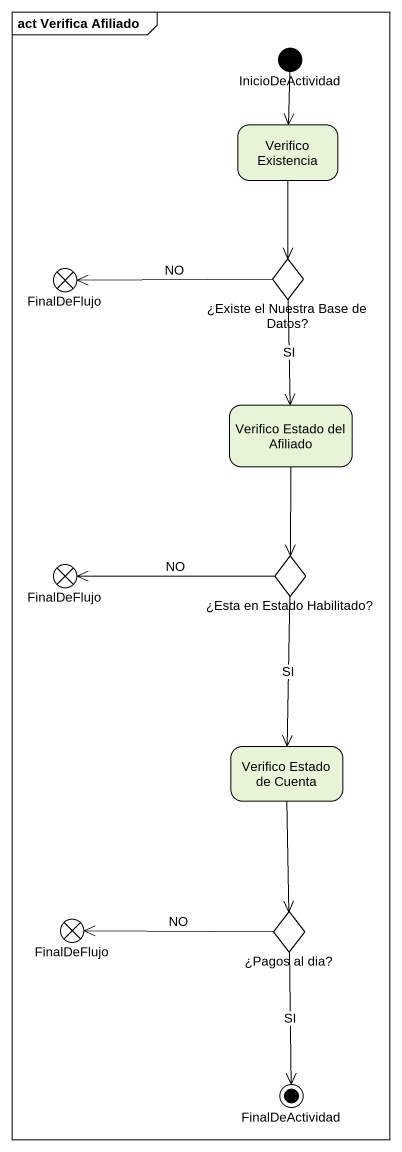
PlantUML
@startuml
mainframe act Verifica Afiliado
hide empty description
state InicioDeActividad <<start>>
state "Verifico Existencia" as Verifico_Existencia
state FinalDeFlujo <<end>>
state "¿Existe el Nuestra Base de Datos?" as Existe_el_Nuestra_Base_de <<choice>>
state "Verifico Estado del Afiliado" as Verifico_Estado_del_Afiliado
state "¿Esta en Estado Habilitado?" as Esta_en_Estado_Habilitado <<choice>>
state "FinalDeFlujo" as FinalDeFlujo_2 <<end>>
state "Verifico Estado de Cuenta" as Verifico_Estado_de_Cuenta
state "FinalDeFlujo" as FinalDeFlujo_3 <<end>>
state "¿Pagos al dia?" as Pagos_al_dia <<choice>>
state FinalDeActividad <<end>>
InicioDeActividad --> Verifico_Existencia
Verifico_Existencia --> Existe_el_Nuestra_Base_de
Existe_el_Nuestra_Base_de -left-> FinalDeFlujo : NO
Existe_el_Nuestra_Base_de --> Verifico_Estado_del_Afiliado : SI
Verifico_Estado_del_Afiliado --> Esta_en_Estado_Habilitado
Esta_en_Estado_Habilitado -left-> FinalDeFlujo_2 : NO
Esta_en_Estado_Habilitado --> Verifico_Estado_de_Cuenta : SI
Verifico_Estado_de_Cuenta --> Pagos_al_dia
Pagos_al_dia -left-> FinalDeFlujo_3 : NO
Pagos_al_dia --> FinalDeActividad : SI
@enduml
